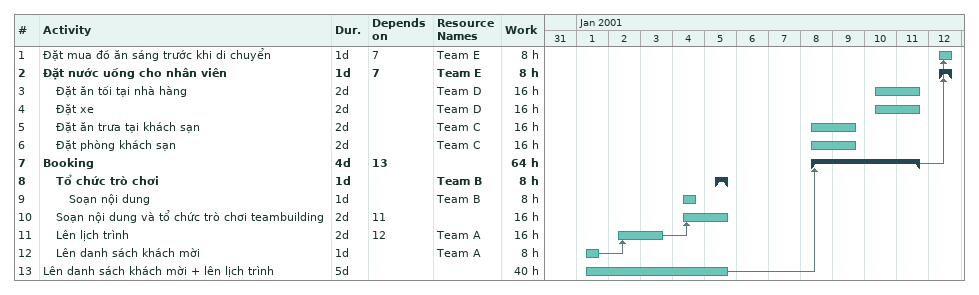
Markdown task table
| ID | Level | Task | Duration | Start | Finish | Predecessors | Resources | Work (h) |
|---|---|---|---|---|---|---|---|---|
| 1 | 1 | Đặt mua đồ ăn sáng trước khi di chuyển | 1d | 2001-01-12 | 2001-01-12 | 7 | Team E | 8 |
| 2 | 1 | **Đặt nước uống cho nhân viên** | 1d | 2001-01-12 | 2001-01-12 | 7 | Team E | 8 |
| 3 | 2 | Đặt ăn tối tại nhà hàng | 2d | 2001-01-10 | 2001-01-11 |  | Team D | 16 |
| 4 | 2 | Đặt xe | 2d | 2001-01-10 | 2001-01-11 |  | Team D | 16 |
| 5 | 2 | Đặt ăn trưa tại khách sạn | 2d | 2001-01-08 | 2001-01-09 |  | Team C | 16 |
| 6 | 2 | Đặt phòng khách sạn | 2d | 2001-01-08 | 2001-01-09 |  | Team C | 16 |
| 7 | 1 | **Booking** | 4d | 2001-01-08 | 2001-01-11 | 13 |  | 64 |
| 8 | 2 | **Tổ chức trò chơi** | 1d | 2001-01-05 | 2001-01-05 |  | Team B | 8 |
| 9 | 3 | Soạn nội dung | 1d | 2001-01-04 | 2001-01-04 |  | Team B | 8 |
| 10 | 2 | Soạn nội dung và tổ chức trò chơi teambuilding | 2d | 2001-01-04 | 2001-01-05 | 11 |  | 16 |
| 11 | 2 | Lên lịch trình | 2d | 2001-01-02 | 2001-01-03 | 12 | Team A | 16 |
| 12 | 2 | Lên danh sách khách mời | 1d | 2001-01-01 | 2001-01-01 |  | Team A | 8 |
| 13 | 1 | Lên danh sách khách mời + lên lịch trình | 5d | 2001-01-01 | 2001-01-05 |  |  | 40 |
